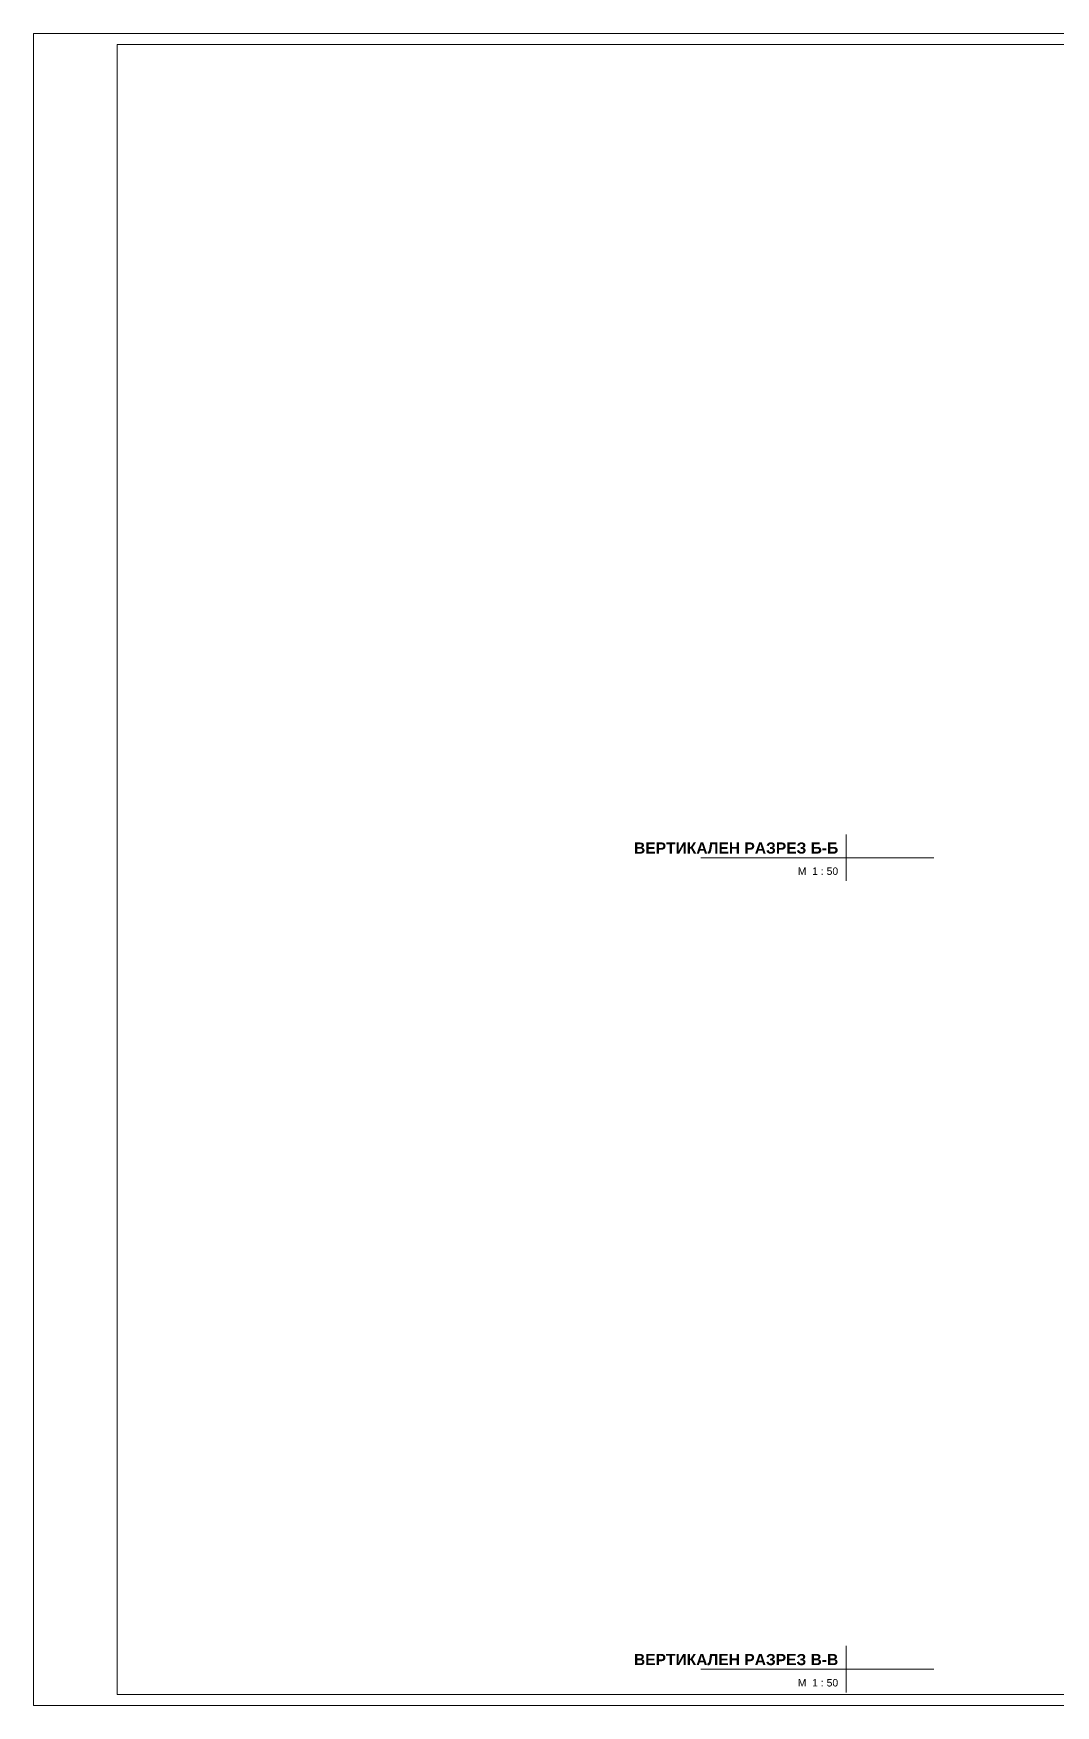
# Model space of a CAD drawing. Header units: centimetres. Extents: x -1010 to 1740, y -1694 to 556.
# Drawn here: x -1010 to 365, y -1694 to 556 of the extents above; entities that cross this region are included whole.
import ezdxf

# ---------------------------------------------------------------- set-up
doc = ezdxf.new("R2010")
doc.units = ezdxf.units.CM
doc.layers.add('G-ANNO-TTLB', color=7, linetype='Continuous', lineweight=9)
doc.styles.add('Arial', font='arial.ttf', dxfattribs={"height": 0.2})
doc.styles.add('Arial_B', font='arialbd.ttf', dxfattribs={"height": 0.3})

# ---------------------------------------------------------------- blocks, each defined once
blk = doc.blocks.new('TEC_ОФИЦИАЛНА РАМКА - TEC_ОФИЦИАЛНА РАМКА-2548458-СГРАДА ТИП III - ВЕРТИКАЛНИ РАЗРЕЗИ Б-Б_ В-В')
at = {"layer": 'G-ANNO-TTLB'}
for p, q in [((-13.379, 40.554), (-13.379, -4.446)), ((41.621, 40.554), (-13.379, 40.554)), ((-11.129, -4.146), (-11.129, 40.254)), ((-11.129, 40.254), (41.321, 40.254)), ((-13.379, -4.446), (41.621, -4.446)), ((41.321, -4.146), (-11.129, -4.146))]:
    blk.add_line(p, q, dxfattribs=at)
blk = doc.blocks.new('Viewport - TYPE-NAME SCALE LEVEL-1451543-СГРАДА ТИП III - ВЕРТИКАЛНИ РАЗРЕЗИ Б-Б_ В-В')
at = {"layer": 'G-ANNO-TTLB'}
for p, q in [((0, -0.627), (0, 0.627)), ((2.363, 0), (-3.913, 0))]:
    blk.add_line(p, q, dxfattribs=at)

msp = doc.modelspace()

# ---------------------------------------------------------------- block references
at = {"layer": 'G-ANNO-TTLB', "xscale": 50, "yscale": 50, "zscale": 50}
msp.add_blockref('TEC_ОФИЦИАЛНА РАМКА - TEC_ОФИЦИАЛНА РАМКА-2548458-СГРАДА ТИП III - ВЕРТИКАЛНИ РАЗРЕЗИ Б-Б_ В-В', (-340.6, -1472), dxfattribs=at)

# ---------------------------------------------------------------- next in the draw order: block references
for p in [(83.7, -553.4), (83.7, -1645.4)]:
    msp.add_blockref('Viewport - TYPE-NAME SCALE LEVEL-1451543-СГРАДА ТИП III - ВЕРТИКАЛНИ РАЗРЕЗИ Б-Б_ В-В', p, dxfattribs=at)

# ---------------------------------------------------------------- next in the draw order: texts
at = {"layer": 'G-ANNO-TTLB', "attachment_point": 6, "line_spacing_factor": 0.936439}
for s, insert, char_height, width, style in [('\\pt60,120,180,240,300,360,420,480,540,600,660,720,780,840,900,960,1020,1080,1140,1200,1260,1320,1380,1440,1500,1560,1620,1680,1740,1800,1860,1920;{\\fArial|b1|i0|c204|p34;ВЕРТИКАЛЕН РАЗРЕЗ Б}-{\\fArial|b1|i0|c204|p34;Б}', (73.1, -540.5), 15, 277.5, 'Arial_B'), ('\\pt60,120,180,240,300,360,420,480,540,600,660,720,780,840,900,960,1020,1080,1140,1200,1260,1320,1380,1440,1500,1560,1620,1680,1740,1800,1860,1920;M  1 : 50', (73, -571.6), 10, 55.25, 'Arial'), ('\\pt60,120,180,240,300,360,420,480,540,600,660,720,780,840,900,960,1020,1080,1140,1200,1260,1320,1380,1440,1500,1560,1620,1680,1740,1800,1860,1920;{\\fArial|b1|i0|c204|p34;ВЕРТИКАЛЕН РАЗРЕЗ В}-{\\fArial|b1|i0|c204|p34;В}', (73.1, -1632.5), 15, 277.5, 'Arial_B'), ('\\pt60,120,180,240,300,360,420,480,540,600,660,720,780,840,900,960,1020,1080,1140,1200,1260,1320,1380,1440,1500,1560,1620,1680,1740,1800,1860,1920;M  1 : 50', (73, -1663.7), 10, 55.25, 'Arial')]:
    msp.add_mtext(s, dxfattribs=dict(at, insert=insert, char_height=char_height, width=width, style=style))

doc.saveas('drawing.dxf')
